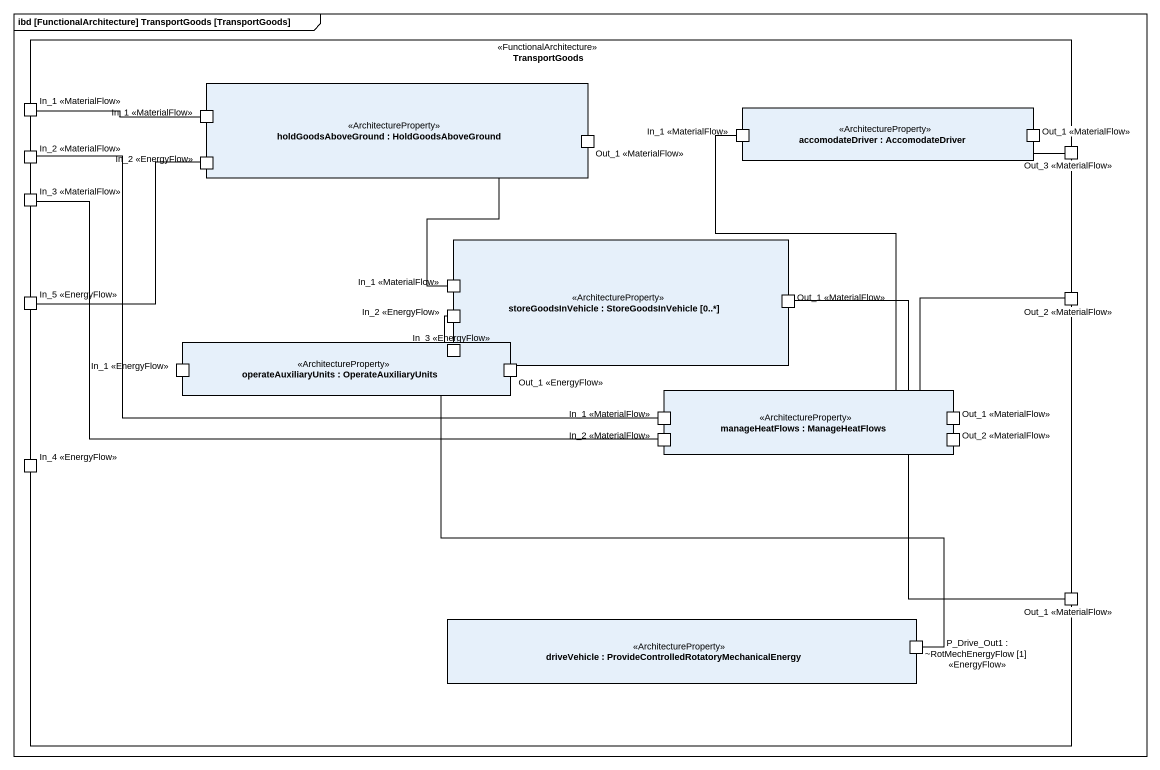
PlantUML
@startuml
mainframe ibd [FunctionalArchitecture] TransportGoods [TransportGoods]
rectangle TransportGoods <<FunctionalArchitecture>> {
  rectangle "holdGoodsAboveGround : HoldGoodsAboveGround" as holdGoodsAboveGround <<ArchitectureProperty>> {
    port "In_1 <<MaterialFlow>>" as In_1_MaterialFlow_2
    port "In_2 <<EnergyFlow>>" as In_2_EnergyFlow
    port "Out_1 <<MaterialFlow>>" as Out_1_MaterialFlow_2
  }
  port "In_1 <<MaterialFlow>>" as In_1_MaterialFlow
  rectangle "accomodateDriver : AccomodateDriver" as accomodateDriver <<ArchitectureProperty>> {
    port "In_1 <<MaterialFlow>>" as In_1_MaterialFlow_3
    port "Out_1 <<MaterialFlow>>" as Out_1_MaterialFlow
  }
  port "In_2 <<MaterialFlow>>" as In_2_MaterialFlow
  port "Out_3 <<MaterialFlow>>" as Out_3_MaterialFlow
  port "In_3 <<MaterialFlow>>" as In_3_MaterialFlow
  rectangle "storeGoodsInVehicle : StoreGoodsInVehicle [0..*]" as storeGoodsInVehicle <<ArchitectureProperty>> {
    port "In_1 <<MaterialFlow>>" as In_1_MaterialFlow_4
    port "In_2 <<EnergyFlow>>" as In_2_EnergyFlow_2
    port "Out_1 <<MaterialFlow>>" as Out_1_MaterialFlow_3
    port "In_3 <<EnergyFlow>>" as In_3_EnergyFlow
  }
  port "In_5 <<EnergyFlow>>" as In_5_EnergyFlow
  port "Out_2 <<MaterialFlow>>" as Out_2_MaterialFlow
  rectangle "operateAuxiliaryUnits : OperateAuxiliaryUnits" as operateAuxiliaryUnits <<ArchitectureProperty>> {
    port "In_1 <<EnergyFlow>>" as In_1_EnergyFlow
    port "Out_1 <<EnergyFlow>>" as Out_1_EnergyFlow
  }
  rectangle "manageHeatFlows : ManageHeatFlows" as manageHeatFlows <<ArchitectureProperty>> {
    port "In_1 <<MaterialFlow>>" as In_1_MaterialFlow_5
    port "In_2 <<MaterialFlow>>" as In_2_MaterialFlow_2
    port "Out_1 <<MaterialFlow>>" as Out_1_MaterialFlow_4
    port "Out_2 <<MaterialFlow>>" as Out_2_MaterialFlow_2
  }
  port "In_4 <<EnergyFlow>>" as In_4_EnergyFlow
  port "Out_1 <<MaterialFlow>>" as Out_1_MaterialFlow_5
  rectangle "driveVehicle : ProvideControlledRotatoryMechanicalEnergy" as driveVehicle <<ArchitectureProperty>> {
    port "P_Drive_Out1 : ~RotMechEnergyFlow [1] <<EnergyFlow>>" as P_Drive_Out1
  }
}
In_1_MaterialFlow -right- In_1_MaterialFlow_2
Out_1_MaterialFlow -right- Out_3_MaterialFlow
In_2_MaterialFlow -right- In_1_MaterialFlow_5
Out_1_MaterialFlow_2 -- In_1_MaterialFlow_4
In_3_MaterialFlow -right- In_2_MaterialFlow_2
In_5_EnergyFlow -up- In_2_EnergyFlow
Out_1_MaterialFlow_3 -- Out_1_MaterialFlow_5
Out_1_EnergyFlow -up- In_2_EnergyFlow_2
Out_1_MaterialFlow_4 -up- Out_2_MaterialFlow
Out_2_MaterialFlow_2 -up- In_1_MaterialFlow_3
P_Drive_Out1 -up- In_3_EnergyFlow
@enduml
